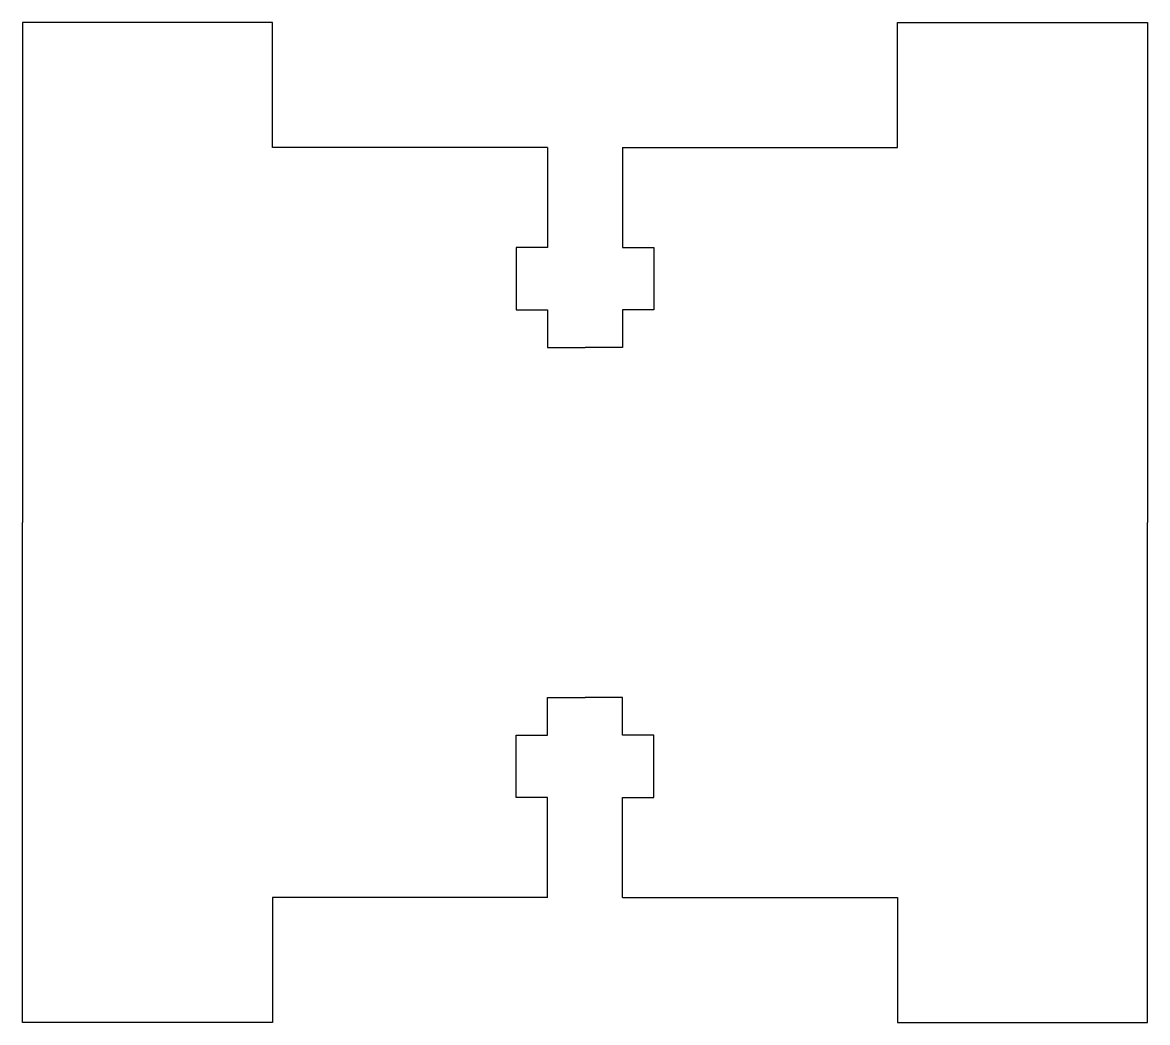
# Model space of a CAD drawing. Header units: inches. Extents: x -22.5 to 22.5, y -20 to 20.
import ezdxf

# ---------------------------------------------------------------- set-up
doc = ezdxf.new("R2010")
doc.units = ezdxf.units.IN
doc.header["$MEASUREMENT"] = 0

msp = doc.modelspace()

# ---------------------------------------------------------------- linework, layer by layer
for p, q in [((-12.5, 20), (-22.5, 20)), ((-22.5, 20), (-22.5, 0)), ((-12.5, 15), (-12.5, 20)), ((12.5, 15), (12.5, 20)), ((12.5, 20), (22.5, 20)), ((22.5, 20), (22.5, 0)), ((-1.5, 15), (-12.5, 15)), ((-1.5, 15), (-1.5, 11)), ((1.5, 15), (1.5, 11)), ((1.5, 15), (12.5, 15)), ((-1.5, 11), (-2.75, 11)), ((-2.75, 11), (-2.75, 8.5)), ((1.5, 11), (2.75, 11)), ((2.75, 11), (2.75, 8.5)), ((-2.75, 8.5), (-1.5, 8.5)), ((-1.5, 8.5), (-1.5, 7)), ((2.75, 8.5), (1.5, 8.5)), ((1.5, 8.5), (1.5, 7)), ((-1.5, 7), (0, 7)), ((1.5, 7), (0, 7)), ((-22.5, -20), (-22.5, 0)), ((22.5, -20), (22.5, 0)), ((-1.5, -8.5), (-1.5, -7)), ((-1.5, -7), (0, -7)), ((1.5, -7), (0, -7)), ((1.5, -8.5), (1.5, -7)), ((-2.75, -11), (-2.75, -8.5)), ((-2.75, -8.5), (-1.5, -8.5)), ((2.75, -8.5), (1.5, -8.5)), ((2.75, -11), (2.75, -8.5)), ((-1.5, -11), (-2.75, -11)), ((-1.5, -15), (-1.5, -11)), ((1.5, -15), (1.5, -11)), ((1.5, -11), (2.75, -11)), ((-1.5, -15), (-12.5, -15)), ((-12.5, -15), (-12.5, -20)), ((1.5, -15), (12.5, -15)), ((12.5, -15), (12.5, -20)), ((-12.5, -20), (-22.5, -20)), ((12.5, -20), (22.5, -20))]:
    msp.add_line(p, q)

doc.saveas('drawing.dxf')
